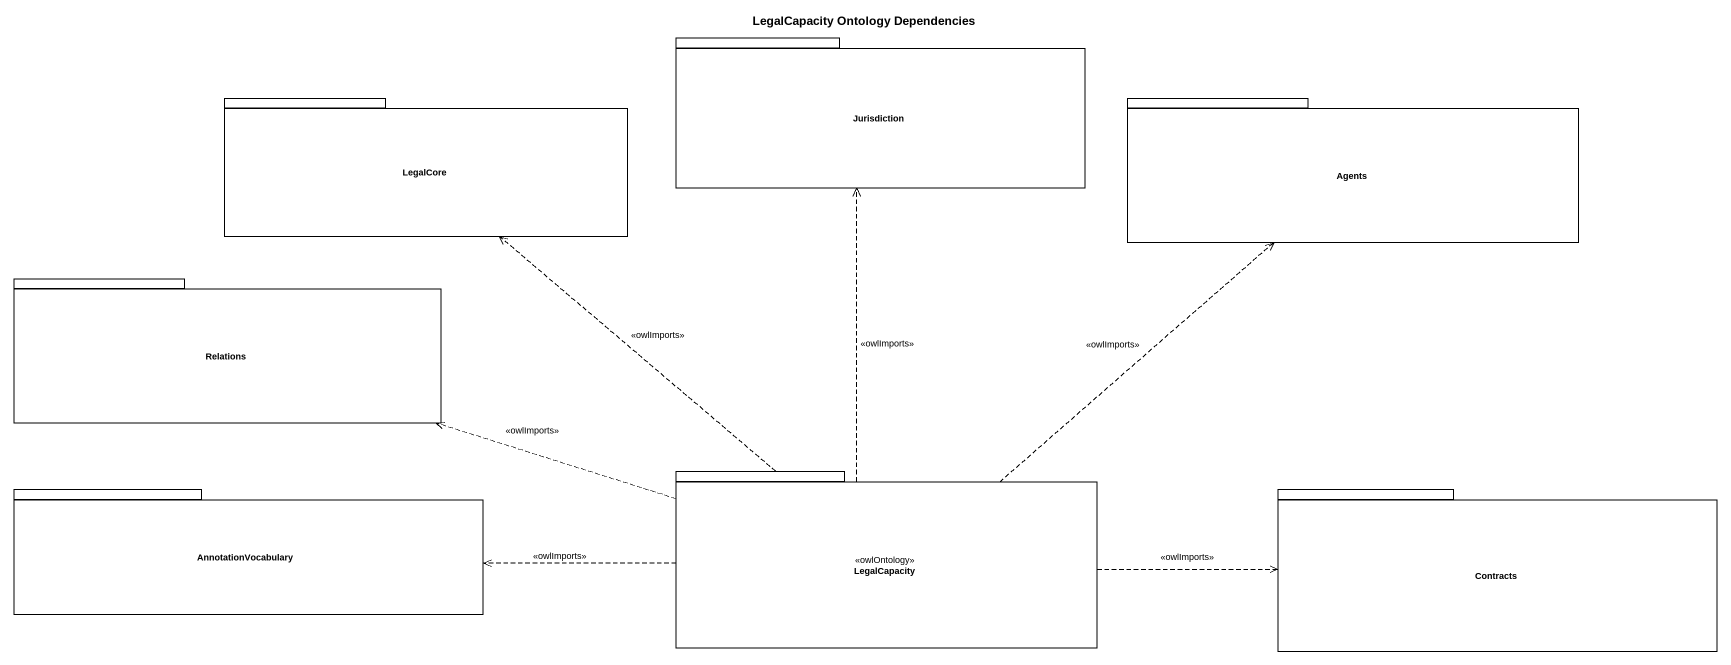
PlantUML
@startuml
title LegalCapacity Ontology Dependencies
package Jurisdiction {
}
package LegalCore {
}
package Agents {
}
package Relations {
}
package AnnotationVocabulary {
}
package LegalCapacity <<owlOntology>> {
}
package Contracts {
}
LegalCapacity .up.> Jurisdiction : <<owlImports>>
LegalCapacity .up.> LegalCore : <<owlImports>>
LegalCapacity .up.> Agents : <<owlImports>>
LegalCapacity .left.> Relations : <<owlImports>>
LegalCapacity .left.> AnnotationVocabulary : <<owlImports>>
LegalCapacity .right.> Contracts : <<owlImports>>
@enduml
